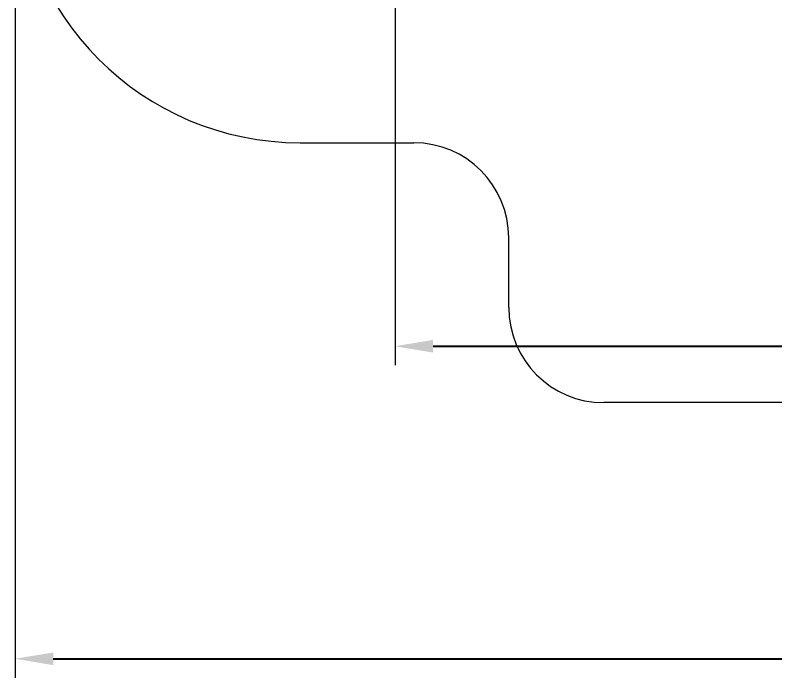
# Model space of a CAD drawing. Header units: millimetres. Extents: x -5785 to 6370, y -5702 to 4322.
# Drawn here: x -5785 to -1786, y -5702 to -2218 of the extents above; entities that cross this region are included whole.
import ezdxf

# ---------------------------------------------------------------- set-up
doc = ezdxf.new("R2010")
doc.units = ezdxf.units.MM
for name, color, linetype in [('DIKOM_ЗОНА', 80, 'Continuous'), ('DIKOM_РАЗМЕР_ЗОНА', 7, 'Continuous'), ('DIKOM_РАЗМЕР_ОБЪЕКТА', 7, 'Continuous')]:
    doc.layers.add(name, color=color, linetype=linetype)
doc.styles.add('style1', font='arial.ttf', dxfattribs={"width": 0.8})
doc.dimstyles.new('1-50', dxfattribs={"dimtxt": 300, "dimasz": 200, "dimexe": 100, "dimexo": 0, "dimgap": 100, "dimtad": 1, "dimtxsty": 'style1', "dimcen": 200, "dimclrd": 7, "dimclre": 7, "dimclrt": 7, "dimadec": 1, "dimazin": 2, "dimtfac": 1, "dimtmove": 0, "dimatfit": 2, "dimfxl": 0, "dimlwd": 25, "dimlwe": 18, "dimarcsym": 0})

# ---------------------------------------------------------------- blocks, each defined once
blk = doc.blocks.new('*D10')
at = {"layer": 'Defpoints', "color": 0, "transparency": 16777216}
for p in [(3537.6, 1026.6), (-3784.6, -1373.4), (3537.6, -3958.5)]:
    blk.add_point(p, dxfattribs=at)
at = {"layer": 'DIKOM_РАЗМЕР_ОБЪЕКТА', "color": 7, "lineweight": 18, "transparency": 16777216}
for p, q in [((3537.6, 1026.6), (3537.6, -4058.5)), ((-3784.6, -1373.4), (-3784.6, -4058.5))]:
    blk.add_line(p, q, dxfattribs=at)
at = {"layer": 'DIKOM_РАЗМЕР_ОБЪЕКТА', "color": 7, "lineweight": 25, "transparency": 16777216}
blk.add_line((-3584.6, -3958.5), (3337.6, -3958.5), dxfattribs=at)
at = {"layer": 'DIKOM_РАЗМЕР_ОБЪЕКТА', "color": 7, "transparency": 16777216}
for points in [[(-3584.6, -3925.1), (-3584.6, -3991.8), (-3784.6, -3958.5)], [(3337.6, -3925.1), (3337.6, -3991.8), (3537.6, -3958.5)]]:
    blk.add_solid(points, dxfattribs=at)
at = {"layer": 'DIKOM_РАЗМЕР_ОБЪЕКТА', "color": 7, "transparency": 16777216, "insert": (54.7, -3705.2), "char_height": 300, "attachment_point": 5, "style": 'style1'}
blk.add_mtext('7300', dxfattribs=at)
blk = doc.blocks.new('*D12')
at = {"layer": 'Defpoints', "color": 0, "transparency": 16777216}
for p in [(5537.6, 1304.2), (-5784.6, -573.4), (5537.6, -5602.2)]:
    blk.add_point(p, dxfattribs=at)
at = {"layer": 'DIKOM_РАЗМЕР_ЗОНА', "color": 7, "lineweight": 18, "transparency": 16777216}
for p, q in [((5537.6, 1304.2), (5537.6, -5702.2)), ((-5784.6, -573.4), (-5784.6, -5702.2))]:
    blk.add_line(p, q, dxfattribs=at)
at = {"layer": 'DIKOM_РАЗМЕР_ЗОНА', "color": 7, "lineweight": 25, "transparency": 16777216}
blk.add_line((-5584.6, -5602.2), (5337.6, -5602.2), dxfattribs=at)
at = {"layer": 'DIKOM_РАЗМЕР_ЗОНА', "color": 7, "transparency": 16777216}
for points in [[(-5584.6, -5568.9), (-5584.6, -5635.6), (-5784.6, -5602.2)], [(5337.6, -5568.9), (5337.6, -5635.6), (5537.6, -5602.2)]]:
    blk.add_solid(points, dxfattribs=at)
at = {"layer": 'DIKOM_РАЗМЕР_ЗОНА', "color": 7, "transparency": 16777216, "insert": (-41.5, -5349), "char_height": 300, "attachment_point": 5, "style": 'style1'}
blk.add_mtext('11300', dxfattribs=at)

msp = doc.modelspace()

# ---------------------------------------------------------------- linework, layer by layer
at = {"layer": 'DIKOM_ЗОНА', "color": 3, "lineweight": 15}
for p, q in [((-4284.57, -2888.415), (-3686.512, -2888.415)), ((-3186.512, -3755.296), (-3186.512, -3388.415)), ((159.651, -4255.296), (-2686.512, -4255.296))]:
    msp.add_line(p, q, dxfattribs=at)
for centre, radius, start, end in [((-4284.57, -1388.415), 1500, 180, 270), ((-3686.512, -3388.415), 500, 0, 90), ((-2686.512, -3755.296), 500, 180, 270)]:
    msp.add_arc(centre, radius, start, end, dxfattribs=at)

# ---------------------------------------------------------------- dimensions: what is measured, and where the dimension line sits
at = {"layer": 'DIKOM_РАЗМЕР_ЗОНА'}
dim = msp.add_linear_dim(base=(5537.647, -5602.229), p1=(-5784.57, -573.415), p2=(5537.647, 1304.242), text='11300', dimstyle='1-50', dxfattribs=at)
dim.commit()
dim.dimension.update_dxf_attribs({"geometry": '*D12', "text_midpoint": (-41.466, -5602.229), "dimtype": 160})
at = {"layer": 'DIKOM_РАЗМЕР_ОБЪЕКТА'}
dim = msp.add_linear_dim(base=(3537.647, -3958.466), p1=(-3784.57, -1373.415), p2=(3537.647, 1026.585), text='7300', dimstyle='1-50', dxfattribs=at)
dim.commit()
dim.dimension.update_dxf_attribs({"geometry": '*D10', "text_midpoint": (54.693, -3958.466), "dimtype": 160})

doc.saveas('drawing.dxf')
